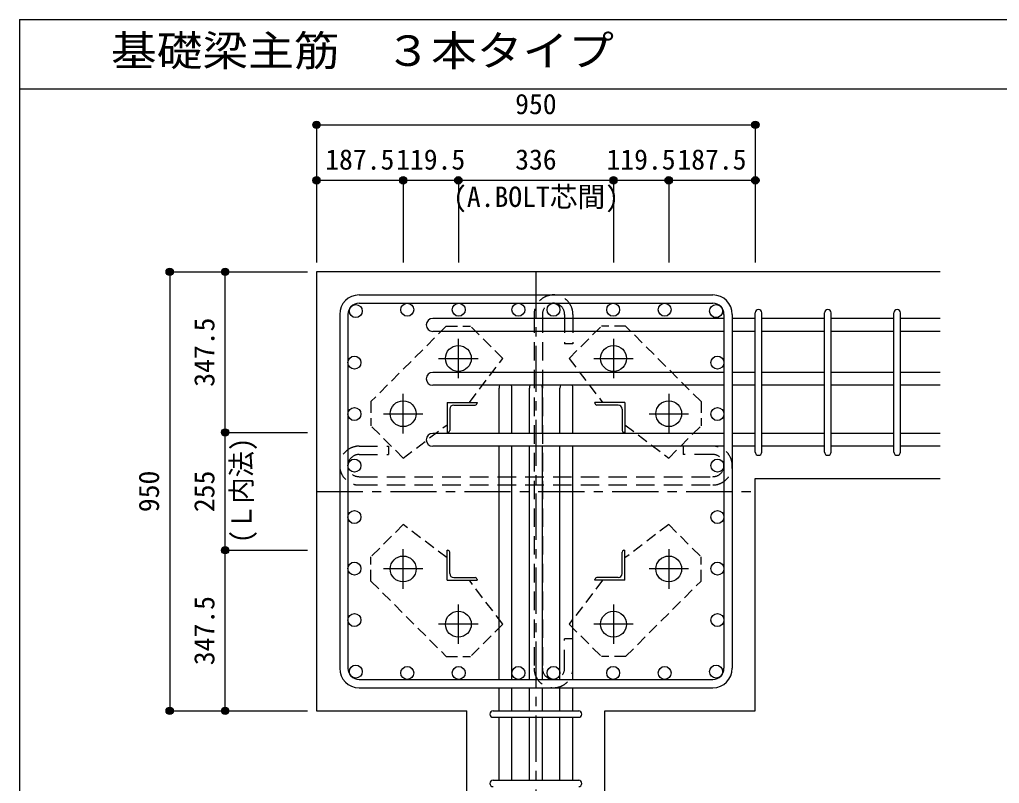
# Model space of a CAD drawing. Units: millimetres at full size, sheet at 1:20. Extents: x -3982 to 3969, y -2797 to 2801.
# Drawn here: x -3982 to -1860, y 1148 to 2801 of the extents above; entities that cross this region are included whole.
import ezdxf
from ezdxf.enums import TextEntityAlignment as Align

# ---------------------------------------------------------------- set-up
doc = ezdxf.new("R2010")
doc.units = ezdxf.units.MM
doc.header["$LTSCALE"] = 20
doc.header["$PDMODE"] = 32
doc.header["$PDSIZE"] = 10
for name, pattern in [('CHAIN1', [8, 5, -1, 1, -1]), ('DASHED1', [1.8, 1.2, -0.6]), ('DASHED2', [3, 2, -1])]:
    doc.linetypes.add(name, pattern=pattern)
for name, color, linetype in [('6-1_躯体線', 2, 'Continuous'), ('6-2_A.Bolt_', 4, 'Continuous'), ('6-3_柱型主筋', 3, 'Continuous'), ('6-4_フープ', 7, 'Continuous'), ('6-5_梁主筋', 7, 'Continuous'), ('6-6_S.T.P.', 7, 'Continuous'), ('6-7_文字', 7, 'Continuous'), ('6-9_プレート', 4, 'DASHED1'), ('6-C_中子', 7, 'DASHED2'), ('6-D_寸法', 4, 'Continuous'), ('F-0_枠', 6, 'Continuous')]:
    doc.layers.add(name, color=color, linetype=linetype)
doc.styles.add('ＭＳ ゴシック', font='')
doc.styles.get('ＭＳ ゴシック').set_extended_font_data('MS Gothic')

msp = doc.modelspace()

# ---------------------------------------------------------------- linework, layer by layer
at = {"layer": '6-1_躯体線'}
for p, q in [((-3338.87, 2254.95), (-3338.87, 1304.95)), ((-1988.87, 2254.95), (-3338.87, 2254.95)), ((-2388.87, 1807.96), (-1988.87, 1807.96)), ((-2388.87, 1304.95), (-2388.87, 1807.96)), ((-3338.87, 1304.95), (-3013.37, 1304.95)), ((-3013.37, 904.95), (-3013.37, 1304.95)), ((-2714.37, 904.95), (-2714.37, 1304.95)), ((-2714.37, 1304.95), (-2388.87, 1304.95))]:
    msp.add_line(p, q, dxfattribs=at)
at = {"layer": '6-2_A.Bolt_', "linetype": 'CHAIN1'}
for p, q in [((-3031.87, 2024.75), (-3031.87, 2110.25)), ((-2695.87, 2110.26), (-2695.87, 2024.75)), ((-3074.67, 2067.45), (-2989.17, 2067.45)), ((-2738.57, 2067.46), (-2653.07, 2067.46)), ((-3151.37, 1905.25), (-3151.37, 1990.75)), ((-2576.37, 1990.76), (-2576.37, 1905.26)), ((-3194.17, 1947.95), (-3108.67, 1947.95)), ((-2619.07, 1947.96), (-2533.57, 1947.96)), ((-3151.37, 1569.15), (-3151.37, 1654.65)), ((-2576.37, 1654.66), (-2576.37, 1569.16)), ((-3108.67, 1611.95), (-3194.17, 1611.95)), ((-2533.57, 1611.96), (-2619.07, 1611.96)), ((-3031.87, 1449.65), (-3031.87, 1535.16)), ((-2695.87, 1535.16), (-2695.87, 1449.66)), ((-2989.17, 1492.45), (-3074.67, 1492.45)), ((-2653.07, 1492.46), (-2738.57, 1492.46))]:
    msp.add_line(p, q, dxfattribs=at)
at = {"layer": '6-2_A.Bolt_'}
for p, q in [((-3056.37, 1972.45), (-2991.37, 1972.45)), ((-3056.37, 1972.45), (-3056.37, 1907.45)), ((-3050.37, 1957.95), (-3050.37, 1911.45)), ((-3041.87, 1966.45), (-2995.37, 1966.45)), ((-2991.37, 1972.45), (-2991.37, 1970.45)), ((-2671.37, 1972.46), (-2736.37, 1972.46)), ((-2736.37, 1970.46), (-2736.37, 1972.46)), ((-2685.87, 1966.46), (-2732.37, 1966.46)), ((-2677.37, 1957.96), (-2677.37, 1911.46)), ((-2671.37, 1972.46), (-2671.37, 1907.46)), ((-3054.37, 1907.45), (-3056.37, 1907.45)), ((-2671.37, 1907.46), (-2673.37, 1907.46)), ((-3056.37, 1652.45), (-3054.37, 1652.45)), ((-3056.37, 1587.45), (-3056.37, 1652.45)), ((-3050.37, 1601.95), (-3050.37, 1648.45)), ((-2677.36, 1601.96), (-2677.36, 1648.46)), ((-2673.36, 1652.46), (-2671.36, 1652.46)), ((-2671.36, 1587.46), (-2671.36, 1652.46)), ((-3041.87, 1593.45), (-2995.37, 1593.45)), ((-2685.86, 1593.46), (-2732.36, 1593.46)), ((-3056.37, 1587.45), (-2991.37, 1587.45)), ((-2991.37, 1589.45), (-2991.37, 1587.45)), ((-2736.36, 1587.46), (-2736.36, 1589.46)), ((-2671.36, 1587.46), (-2736.36, 1587.46))]:
    msp.add_line(p, q, dxfattribs=at)
at = {"layer": '6-2_A.Bolt_', "color": 3}
for centre in [(-3031.87, 2067.45), (-2695.87, 2067.46), (-3151.37, 1947.95), (-2576.37, 1947.96), (-3151.37, 1611.95), (-2576.37, 1611.96), (-3031.87, 1492.45), (-2695.87, 1492.46)]:
    msp.add_circle(centre, 28, dxfattribs=at)
at = {"layer": '6-2_A.Bolt_'}
for centre, radius, start, end in [((-3041.87, 1957.95), 8.5, 90, 180), ((-2995.37, 1970.45), 4, 270, 0), ((-2732.37, 1970.46), 4, 180, 270), ((-2685.87, 1957.96), 8.5, 0, 90), ((-3054.37, 1911.45), 4, 270, 0), ((-2673.37, 1911.46), 4, 180, 270), ((-3054.37, 1648.45), 4, 0, 90), ((-2673.36, 1648.46), 4, 90, 180), ((-3041.87, 1601.95), 8.5, 180, 270), ((-2995.37, 1589.45), 4, 0, 90), ((-2732.36, 1589.46), 4, 90, 180), ((-2685.86, 1601.96), 8.5, 270, 0)]:
    msp.add_arc(centre, radius, start, end, dxfattribs=at)
at = {"layer": '6-3_柱型主筋'}
for centre in [(-3142.49, 2172.95), (-3142.49, 2172.95), (-3031.04, 2172.95), (-3031.04, 2172.95), (-2901.87, 2172.95), (-2825.87, 2172.95), (-2696.69, 2172.95), (-2696.69, 2172.95), (-2585.24, 2172.95), (-2585.24, 2172.95), (-3253.94, 2170.03), (-2473.8, 2170.03), (-3256.87, 2058.58), (-2470.87, 2058.58), (-3256.87, 1947.13), (-2470.87, 1947.13), (-3256.87, 1835.68), (-2470.87, 1835.68), (-3256.87, 1724.23), (-2470.87, 1724.23), (-3256.87, 1612.78), (-2470.87, 1612.78), (-3256.87, 1501.33), (-2470.87, 1501.33), (-3253.94, 1389.88), (-3142.49, 1386.95), (-3031.04, 1386.95), (-2901.87, 1386.95), (-2825.87, 1386.95), (-2696.69, 1386.95), (-2585.24, 1386.95), (-2473.8, 1389.88)]:
    msp.add_circle(centre, 14, dxfattribs=at)
at = {"layer": '6-4_フープ'}
for p, q in [((-3246.87, 2204.95), (-2480.87, 2204.95)), ((-3246.87, 2186.95), (-2480.87, 2186.95)), ((-3288.87, 2162.95), (-3288.87, 1396.95)), ((-3270.87, 2162.95), (-3270.87, 1396.95)), ((-2456.87, 2162.95), (-2456.87, 1396.95)), ((-2438.87, 2162.95), (-2438.87, 1396.95)), ((-3246.87, 1372.95), (-2480.87, 1372.95)), ((-3246.87, 1354.95), (-2480.87, 1354.95))]:
    msp.add_line(p, q, dxfattribs=at)
for centre, radius, start, end in [((-3246.87, 2162.95), 42, 90, 180), ((-3246.87, 2162.95), 24, 90, 180), ((-2480.87, 2162.95), 42, 0, 90), ((-2480.87, 2162.95), 24, 0, 90), ((-3246.87, 1396.95), 42, 180, 270), ((-3246.87, 1396.95), 24, 180, 270), ((-2480.87, 1396.95), 42, 270, 0), ((-2480.87, 1396.95), 24, 270, 0)]:
    msp.add_arc(centre, radius, start, end, dxfattribs=at)
at = {"layer": '6-5_梁主筋'}
for p, q in [((-2456.87, 2154.03), (-3087.37, 2154.03)), ((-2388.87, 2154.03), (-2438.87, 2154.03)), ((-2238.87, 2154.03), (-2374.87, 2154.03)), ((-2088.87, 2154.03), (-2224.87, 2154.03)), ((-1988.87, 2154.03), (-2074.87, 2154.03)), ((-2456.87, 2126.03), (-3087.37, 2126.03)), ((-2388.87, 2126.03), (-2438.87, 2126.03)), ((-2238.87, 2126.03), (-2374.87, 2126.03)), ((-2088.87, 2126.03), (-2224.87, 2126.03)), ((-1988.87, 2126.03), (-2074.87, 2126.03)), ((-2456.87, 2037.46), (-3087.37, 2037.46)), ((-2388.87, 2037.46), (-2438.87, 2037.46)), ((-2238.87, 2037.46), (-2374.87, 2037.46)), ((-2088.87, 2037.46), (-2224.87, 2037.46)), ((-1988.87, 2037.46), (-2074.87, 2037.46)), ((-2456.87, 2009.46), (-3087.37, 2009.46)), ((-2943.87, 1905.46), (-2943.87, 2003.45)), ((-2915.87, 1905.46), (-2915.87, 2003.45)), ((-2877.87, 1905.46), (-2877.87, 2003.45)), ((-2849.87, 1905.46), (-2849.87, 2003.45)), ((-2811.87, 1905.46), (-2811.87, 2003.45)), ((-2783.87, 1905.46), (-2783.87, 2003.45)), ((-2388.87, 2009.46), (-2438.87, 2009.46)), ((-2238.87, 2009.46), (-2374.87, 2009.46)), ((-2088.87, 2009.46), (-2224.87, 2009.46)), ((-1988.87, 2009.46), (-2074.87, 2009.46)), ((-2456.87, 1905.46), (-3087.37, 1905.46)), ((-2388.87, 1905.46), (-2438.87, 1905.46)), ((-2238.87, 1905.46), (-2374.87, 1905.46)), ((-2088.87, 1905.46), (-2224.87, 1905.46)), ((-1988.87, 1905.46), (-2074.87, 1905.46)), ((-2456.87, 1877.46), (-3087.37, 1877.46)), ((-2943.87, 1372.95), (-2943.87, 1877.46)), ((-2915.87, 1372.95), (-2915.87, 1877.46)), ((-2877.87, 1372.95), (-2877.87, 1877.46)), ((-2849.87, 1372.95), (-2849.87, 1877.46)), ((-2811.87, 1372.95), (-2811.87, 1877.46)), ((-2783.87, 1372.95), (-2783.87, 1877.46)), ((-2388.87, 1877.46), (-2438.87, 1877.46)), ((-2238.87, 1877.46), (-2374.87, 1877.46)), ((-2088.87, 1877.46), (-2224.87, 1877.46)), ((-1988.87, 1877.46), (-2074.87, 1877.46)), ((-2943.87, 1304.95), (-2943.87, 1354.95)), ((-2915.87, 1304.95), (-2915.87, 1354.95)), ((-2877.87, 1304.95), (-2877.87, 1354.95)), ((-2849.87, 1304.95), (-2849.87, 1354.95)), ((-2811.87, 1304.95), (-2811.87, 1354.95)), ((-2783.87, 1304.95), (-2783.87, 1354.95)), ((-2943.87, 1154.95), (-2943.87, 1290.95)), ((-2915.87, 1154.95), (-2915.87, 1290.95)), ((-2877.87, 1154.95), (-2877.87, 1290.95)), ((-2849.87, 1154.95), (-2849.87, 1290.95)), ((-2811.87, 1154.95), (-2811.87, 1290.95)), ((-2783.87, 1154.95), (-2783.87, 1290.95))]:
    msp.add_line(p, q, dxfattribs=at)
for centre, start, end in [((-3087.37, 2140.03), 90, 270), ((-3087.37, 2023.46), 90, 270), ((-2929.87, 2003.45), 154.61978, 180), ((-2929.87, 2003.45), 0, 25.38022), ((-2863.87, 2003.45), 154.61978, 180), ((-2863.87, 2003.45), 0, 25.38022), ((-2797.87, 2003.45), 154.61978, 180), ((-2797.87, 2003.45), 0, 25.38022), ((-3087.37, 1891.46), 90, 270)]:
    msp.add_arc(centre, 14, start, end, dxfattribs=at)
at = {"layer": '6-6_S.T.P.'}
for p, q in [((-2388.87, 1864.96), (-2388.87, 2166.53)), ((-2374.87, 1864.96), (-2374.87, 2166.53)), ((-2238.87, 1864.96), (-2238.87, 2166.53)), ((-2224.87, 1864.96), (-2224.87, 2166.53)), ((-2088.87, 1864.96), (-2088.87, 2166.53)), ((-2074.87, 1864.96), (-2074.87, 2166.53)), ((-2956.37, 1304.95), (-2771.37, 1304.95)), ((-2956.37, 1290.95), (-2771.37, 1290.95)), ((-2956.37, 1154.95), (-2771.37, 1154.95))]:
    msp.add_line(p, q, dxfattribs=at)
for centre, start, end in [((-2381.87, 2166.53), 0, 180), ((-2381.87, 2166.53), 0, 180), ((-2381.87, 2166.53), 0, 180), ((-2381.87, 2166.53), 0, 180), ((-2231.87, 2166.53), 0, 180), ((-2081.87, 2166.53), 0, 180), ((-2381.87, 1864.96), 180, 0), ((-2381.87, 1864.96), 180, 0), ((-2381.87, 1864.96), 180, 0), ((-2381.87, 1864.96), 180, 0), ((-2231.87, 1864.96), 180, 0), ((-2081.87, 1864.96), 180, 0), ((-2956.37, 1297.95), 90, 270), ((-2956.37, 1297.95), 90, 270), ((-2956.37, 1297.95), 90, 270), ((-2956.37, 1297.95), 90, 270), ((-2771.37, 1297.95), 270, 90), ((-2771.37, 1297.95), 270, 90), ((-2771.37, 1297.95), 270, 90), ((-2771.37, 1297.95), 270, 90), ((-2956.37, 1147.95), 90, 270), ((-2771.37, 1147.95), 270, 90)]:
    msp.add_arc(centre, 7, start, end, dxfattribs=at)
at = {"layer": '6-9_プレート'}
for p, q in [((-3058, 2137.42), (-3221.34, 1974.08)), ((-3058, 2137.42), (-3005.67, 2137.42)), ((-2935.68, 2067.43), (-3005.67, 2137.42)), ((-2792.05, 2067.44), (-2722.06, 2137.43)), ((-2669.74, 2137.43), (-2722.07, 2137.43)), ((-2506.4, 1974.09), (-2669.74, 2137.43)), ((-3008.07, 1972.45), (-2935.68, 2067.43)), ((-2792.05, 2067.44), (-2719.67, 1972.45)), ((-3221.34, 1974.08), (-3221.34, 1921.76)), ((-2506.4, 1974.09), (-2506.4, 1921.76)), ((-3151.35, 1851.77), (-3221.34, 1921.76)), ((-3151.35, 1851.77), (-3056.37, 1924.15)), ((-2671.37, 1924.16), (-2576.39, 1851.77)), ((-2576.39, 1851.77), (-2506.4, 1921.76)), ((-3151.35, 1708.14), (-3221.34, 1638.15)), ((-3056.37, 1635.75), (-3151.35, 1708.14)), ((-2576.39, 1708.14), (-2671.37, 1635.76)), ((-2576.39, 1708.14), (-2506.4, 1638.15)), ((-3221.34, 1585.82), (-3221.34, 1638.15)), ((-2506.4, 1585.83), (-2506.4, 1638.15)), ((-3221.34, 1585.82), (-3058, 1422.48)), ((-2935.68, 1492.47), (-3008.07, 1587.46)), ((-2719.67, 1587.46), (-2792.05, 1492.47)), ((-2669.74, 1422.49), (-2506.4, 1585.83)), ((-2935.68, 1492.47), (-3005.67, 1422.48)), ((-2792.05, 1492.47), (-2722.06, 1422.49)), ((-3058, 1422.48), (-3005.67, 1422.48)), ((-2669.74, 1422.49), (-2722.06, 1422.49))]:
    msp.add_line(p, q, dxfattribs=at)
at = {"layer": '6-C_中子'}
for p, q in [((-2867.87, 2162.95), (-2867.87, 1396.95)), ((-2849.87, 2162.95), (-2849.87, 1396.95)), ((-2801.87, 2162.95), (-2801.87, 2098.95)), ((-2544.87, 1877.68), (-2544.87, 1859.68)), ((-2480.87, 1877.68), (-2544.87, 1877.68)), ((-3246.87, 1859.68), (-3182.87, 1859.68)), ((-2480.87, 1859.68), (-2544.87, 1859.68)), ((-3246.87, 1811.68), (-2480.87, 1811.68)), ((-3246.87, 1793.68), (-2480.87, 1793.68)), ((-2783.87, 1460.95), (-2801.87, 1460.95)), ((-2801.87, 1396.95), (-2801.87, 1460.95)), ((-2783.87, 1396.95), (-2783.87, 1460.95))]:
    msp.add_line(p, q, dxfattribs=at)
for points in [[(-2783.87, 2162.95), (-2783.87, 2098.95), (-2801.87, 2098.95)], [(-3246.87, 1877.68), (-3182.87, 1877.68), (-3182.87, 1859.68)]]:
    msp.add_lwpolyline(points, dxfattribs=at)
for centre, radius, start, end in [((-2825.87, 2162.95), 42, 0, 180), ((-2825.87, 2162.95), 24, 0, 180), ((-3246.87, 1835.68), 42, 90, 270), ((-2480.87, 1835.68), 42, 270, 90), ((-3246.87, 1835.68), 24, 90, 270), ((-2480.87, 1835.68), 24, 270, 90), ((-2825.87, 1396.95), 42, 180, 0), ((-2825.87, 1396.95), 24, 180, 0)]:
    msp.add_arc(centre, radius, start, end, dxfattribs=at)
at = {"layer": '6-D_寸法'}
for p, q in [((-3338.87, 2572.98), (-3338.87, 2452.98)), ((-3338.87, 2572.98), (-3338.87, 2452.98)), ((-3338.87, 2572.98), (-2388.87, 2572.98)), ((-2388.87, 2572.98), (-2388.87, 2452.98)), ((-3338.87, 2452.98), (-3151.37, 2452.98)), ((-3338.87, 2452.98), (-3338.87, 2274.95)), ((-3151.37, 2452.98), (-3151.37, 2274.95)), ((-3031.87, 2452.98), (-2695.87, 2452.98)), ((-2695.87, 2452.98), (-2576.37, 2452.98)), ((-2695.87, 2452.98), (-2695.87, 2274.95)), ((-2576.37, 2452.98), (-2576.37, 2274.95)), ((-3656.89, 2254.95), (-3536.89, 2254.95)), ((-3656.89, 2254.95), (-3656.89, 1304.95)), ((-3536.89, 2254.95), (-3358.87, 2254.95)), ((-3536.89, 2254.95), (-3358.87, 2254.95)), ((-3536.89, 2254.95), (-3358.87, 2254.95)), ((-3536.89, 2254.95), (-3358.87, 2254.95)), ((-3536.89, 2254.95), (-3358.87, 2254.95)), ((-3536.89, 2254.95), (-3358.87, 2254.95)), ((-3536.89, 2254.95), (-3358.87, 2254.95)), ((-3536.89, 2254.95), (-3358.87, 2254.95)), ((-3536.89, 2254.95), (-3358.87, 2254.95)), ((-3536.89, 2254.95), (-3358.87, 2254.95)), ((-3536.89, 2254.95), (-3358.87, 2254.95)), ((-3536.89, 1652.45), (-3536.89, 1907.45)), ((-3536.89, 1907.45), (-3358.87, 1907.45)), ((-3536.89, 1304.95), (-3536.89, 1652.45)), ((-3536.89, 1652.45), (-3358.87, 1652.45)), ((-3656.89, 1304.95), (-3536.89, 1304.95)), ((-3536.89, 1304.95), (-3358.87, 1304.95)), ((-3536.89, 1304.95), (-3358.87, 1304.95)), ((-3536.89, 1304.95), (-3358.87, 1304.95)), ((-3536.89, 1304.95), (-3358.87, 1304.95)), ((-3536.89, 1304.95), (-3358.87, 1304.95)), ((-3536.89, 1304.95), (-3358.87, 1304.95)), ((-3536.89, 1304.95), (-3358.87, 1304.95)), ((-3536.89, 1304.95), (-3358.87, 1304.95)), ((-3536.89, 1304.95), (-3358.87, 1304.95)), ((-3536.89, 1304.95), (-3358.87, 1304.95)), ((-3536.89, 1304.95), (-3358.87, 1304.95))]:
    msp.add_line(p, q, dxfattribs=at)
at = {"layer": '6-D_寸法', "linetype": 'CHAIN1'}
for p, q in [((-2863.87, 2254.95), (-2863.87, 904.95)), ((-3338.87, 1779.95), (-2388.87, 1779.95))]:
    msp.add_line(p, q, dxfattribs=at)
at = {"layer": '6-D_寸法'}
for points in [[(-3151.37, 2452.98), (-3031.87, 2452.98), (-3031.87, 2274.95)], [(-2576.37, 2452.98), (-2388.87, 2452.98), (-2388.87, 2274.95)], [(-3536.89, 1907.45), (-3536.89, 2254.95), (-3358.87, 2254.95)], [(-3656.89, 1304.95), (-3536.89, 1304.95), (-3358.87, 1304.95)], [(-3656.89, 1304.95), (-3536.89, 1304.95), (-3358.87, 1304.95)]]:
    msp.add_lwpolyline(points, dxfattribs=at)
for centre, radius in [((-3338.87, 2572.98), 8), ((-3338.87, 2572.98), 7.2), ((-3338.87, 2572.98), 6.4), ((-3338.87, 2572.98), 5.6), ((-3338.87, 2572.98), 4.8), ((-3338.87, 2572.98), 4), ((-3338.87, 2572.98), 3.2), ((-3338.87, 2572.98), 2.4), ((-3338.87, 2572.98), 1.6), ((-3338.87, 2572.98), 0.8), ((-2388.87, 2572.98), 8), ((-2388.87, 2572.98), 7.2), ((-2388.87, 2572.98), 6.4), ((-2388.87, 2572.98), 5.6), ((-2388.87, 2572.98), 4.8), ((-2388.87, 2572.98), 4), ((-2388.87, 2572.98), 3.2), ((-2388.87, 2572.98), 2.4), ((-2388.87, 2572.98), 1.6), ((-2388.87, 2572.98), 0.8), ((-3338.87, 2452.98), 8), ((-3338.87, 2452.98), 7.2), ((-3338.87, 2452.98), 6.4), ((-3338.87, 2452.98), 5.6), ((-3338.87, 2452.98), 4.8), ((-3338.87, 2452.98), 4), ((-3338.87, 2452.98), 3.2), ((-3338.87, 2452.98), 2.4), ((-3338.87, 2452.98), 1.6), ((-3338.87, 2452.98), 0.8), ((-3151.37, 2452.98), 8), ((-3151.37, 2452.98), 7.2), ((-3151.37, 2452.98), 6.4), ((-3151.37, 2452.98), 5.6), ((-3151.37, 2452.98), 4.8), ((-3151.37, 2452.98), 4), ((-3151.37, 2452.98), 3.2), ((-3151.37, 2452.98), 2.4), ((-3151.37, 2452.98), 1.6), ((-3151.37, 2452.98), 0.8), ((-3031.87, 2452.98), 8), ((-3031.87, 2452.98), 7.2), ((-3031.87, 2452.98), 6.4), ((-3031.87, 2452.98), 5.6), ((-3031.87, 2452.98), 4.8), ((-3031.87, 2452.98), 4), ((-3031.87, 2452.98), 3.2), ((-3031.87, 2452.98), 2.4), ((-3031.87, 2452.98), 1.6), ((-3031.87, 2452.98), 0.8), ((-2695.87, 2452.98), 8), ((-2695.87, 2452.98), 7.2), ((-2695.87, 2452.98), 6.4), ((-2695.87, 2452.98), 5.6), ((-2695.87, 2452.98), 4.8), ((-2695.87, 2452.98), 4), ((-2695.87, 2452.98), 3.2), ((-2695.87, 2452.98), 2.4), ((-2695.87, 2452.98), 1.6), ((-2695.87, 2452.98), 0.8), ((-2576.37, 2452.98), 8), ((-2576.37, 2452.98), 7.2), ((-2576.37, 2452.98), 6.4), ((-2576.37, 2452.98), 5.6), ((-2576.37, 2452.98), 4.8), ((-2576.37, 2452.98), 4), ((-2576.37, 2452.98), 3.2), ((-2576.37, 2452.98), 2.4), ((-2576.37, 2452.98), 1.6), ((-2576.37, 2452.98), 0.8), ((-2388.87, 2452.98), 8), ((-2388.87, 2452.98), 7.2), ((-2388.87, 2452.98), 6.4), ((-2388.87, 2452.98), 5.6), ((-2388.87, 2452.98), 4.8), ((-2388.87, 2452.98), 4), ((-2388.87, 2452.98), 3.2), ((-2388.87, 2452.98), 2.4), ((-2388.87, 2452.98), 1.6), ((-2388.87, 2452.98), 0.8), ((-3656.89, 2254.95), 8), ((-3656.89, 2254.95), 7.2), ((-3656.89, 2254.95), 6.4), ((-3656.89, 2254.95), 5.6), ((-3656.89, 2254.95), 4.8), ((-3656.89, 2254.95), 4), ((-3656.89, 2254.95), 3.2), ((-3656.89, 2254.95), 2.4), ((-3656.89, 2254.95), 1.6), ((-3656.89, 2254.95), 0.8), ((-3536.89, 2254.95), 8), ((-3536.89, 2254.95), 7.2), ((-3536.89, 2254.95), 6.4), ((-3536.89, 2254.95), 5.6), ((-3536.89, 2254.95), 4.8), ((-3536.89, 2254.95), 4), ((-3536.89, 2254.95), 3.2), ((-3536.89, 2254.95), 2.4), ((-3536.89, 2254.95), 1.6), ((-3536.89, 2254.95), 0.8), ((-3536.89, 1907.45), 8), ((-3536.89, 1907.45), 7.2), ((-3536.89, 1907.45), 6.4), ((-3536.89, 1907.45), 5.6), ((-3536.89, 1907.45), 4.8), ((-3536.89, 1907.45), 4), ((-3536.89, 1907.45), 3.2), ((-3536.89, 1907.45), 2.4), ((-3536.89, 1907.45), 1.6), ((-3536.89, 1907.45), 0.8), ((-3536.89, 1652.45), 8), ((-3536.89, 1652.45), 7.2), ((-3536.89, 1652.45), 6.4), ((-3536.89, 1652.45), 5.6), ((-3536.89, 1652.45), 4.8), ((-3536.89, 1652.45), 4), ((-3536.89, 1652.45), 3.2), ((-3536.89, 1652.45), 2.4), ((-3536.89, 1652.45), 1.6), ((-3536.89, 1652.45), 0.8), ((-3656.89, 1304.95), 8), ((-3656.89, 1304.95), 7.2), ((-3656.89, 1304.95), 6.4), ((-3656.89, 1304.95), 5.6), ((-3656.89, 1304.95), 4.8), ((-3656.89, 1304.95), 4), ((-3656.89, 1304.95), 3.2), ((-3656.89, 1304.95), 2.4), ((-3656.89, 1304.95), 1.6), ((-3656.89, 1304.95), 0.8), ((-3536.89, 1304.95), 8), ((-3536.89, 1304.95), 7.2), ((-3536.89, 1304.95), 6.4), ((-3536.89, 1304.95), 5.6), ((-3536.89, 1304.95), 4.8), ((-3536.89, 1304.95), 4), ((-3536.89, 1304.95), 3.2), ((-3536.89, 1304.95), 2.4), ((-3536.89, 1304.95), 1.6), ((-3536.89, 1304.95), 0.8)]:
    msp.add_circle(centre, radius, dxfattribs=at)
at = {"layer": '6-D_寸法', "color": 7}
for p in [(-3338.87, 2572.98), (-2388.87, 2572.98), (-3338.87, 2452.98), (-3151.37, 2452.98), (-3031.87, 2452.98), (-2695.87, 2452.98), (-2695.87, 2452.98), (-2576.37, 2452.98), (-2388.87, 2452.98), (-3656.89, 2254.95), (-3536.89, 2254.95), (-3536.89, 1907.45), (-3536.89, 1652.45), (-3656.89, 1304.95), (-3536.89, 1304.95)]:
    msp.add_point(p, dxfattribs=at)
at = {"layer": 'F-0_枠'}
for q in [(3969.4, 2800.77), (-3981.92, -2796.83)]:
    msp.add_line((-3981.92, 2800.77), q, dxfattribs=at)
at = {"layer": 'F-0_枠', "color": 2}
msp.add_line((-3981.92, 2650.77), (2482.4, 2650.77), dxfattribs=at)

# ---------------------------------------------------------------- texts
at = {"layer": '6-7_文字', "color": 2, "style": 'ＭＳ ゴシック', "width": 1.1}
msp.add_text('\u3000\u3000基礎梁主筋\u3000３本タイプ', height=65.98, dxfattribs=at).set_placement((-3981.92, 2680.77), align=Align.BOTTOM_LEFT)
at = {"layer": '6-7_文字', "color": 4, "style": 'ＭＳ ゴシック'}
msp.add_text('(A.BOLT芯間)', height=43.99, dxfattribs=at).set_placement((-3043.34, 2382.2), align=Align.BOTTOM_LEFT)
at = {"layer": '6-D_寸法', "style": 'ＭＳ ゴシック'}
for s, p in [('950', (-2908.87, 2582.98)), ('187.5', (-3320.12, 2462.98)), ('119.5', (-3166.62, 2462.98)), ('336', (-2908.87, 2462.98)), ('119.5', (-2711.12, 2462.98)), ('187.5', (-2557.62, 2462.98))]:
    msp.add_text(s, height=43.99, dxfattribs=at).set_placement(p, align=Align.BOTTOM_LEFT)
for s, p in [('347.5', (-3546.89, 2006.2)), ('950', (-3666.89, 1734.95)), ('255', (-3546.89, 1734.95)), ('347.5', (-3546.89, 1403.7))]:
    msp.add_text(s, height=43.99, rotation=90, dxfattribs=at).set_placement(p, align=Align.BOTTOM_LEFT)
at = {"layer": '6-D_寸法', "style": 'ＭＳ ゴシック', "width": 0.95}
msp.add_text('(Ｌ内法)', height=43.99, rotation=90, dxfattribs=at).set_placement((-3466.41, 1667.85), align=Align.BOTTOM_LEFT)

doc.saveas('drawing.dxf')
